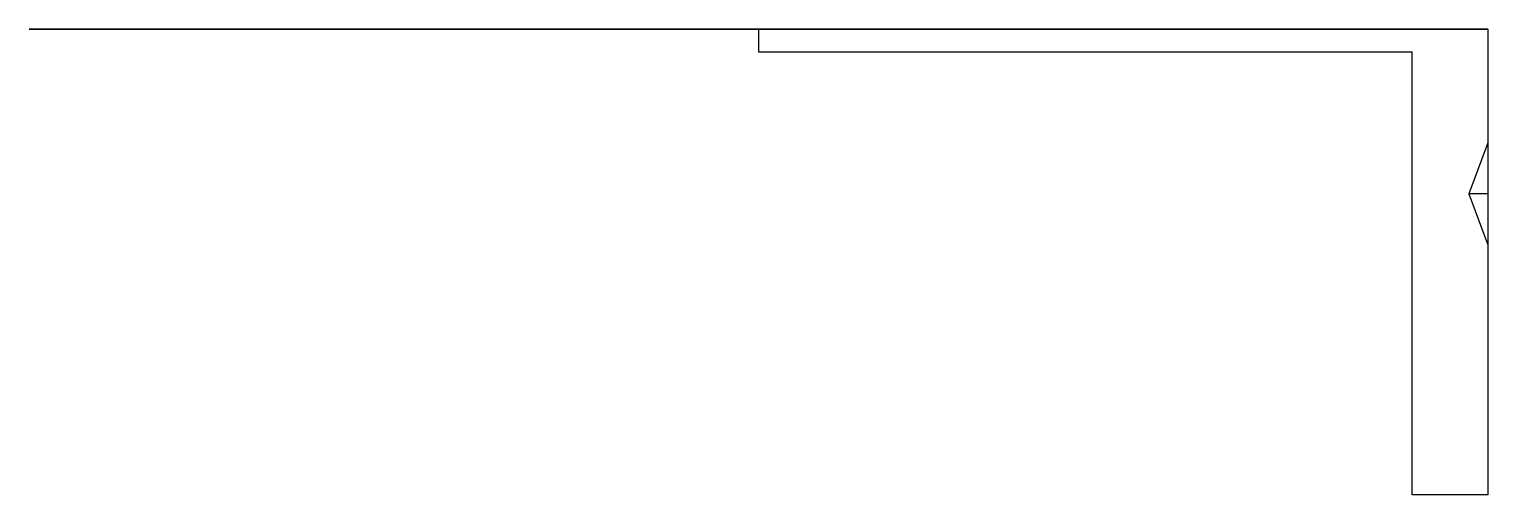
# Model space of a CAD drawing. Header units: millimetres. Extents: x -19.2 to 19.2, y -12.3 to 0.
import ezdxf

# ---------------------------------------------------------------- set-up
doc = ezdxf.new("R2010")
doc.units = ezdxf.units.MM
doc.header["$MEASUREMENT"] = 0
doc.layers.add('válec 38.5_4.05 v1_Sketch1', color=7, linetype='Continuous')
doc.layers.add('válec 38.5_4.05 v1_Sketch2', color=7, linetype='Continuous')

msp = doc.modelspace()

# ---------------------------------------------------------------- linework, layer by layer
at = {"layer": 'válec 38.5_4.05 v1_Sketch1'}
for p, q in [((0, 0), (0, -0.6)), ((0, 0), (19.25, 0)), ((19.25, 0), (19.25, -3)), ((0, -0.6), (17.25, -0.6)), ((17.25, -12.3), (17.25, -0.6)), ((19.25, -3), (18.75, -4.35)), ((19.25, -3), (19.25, -4.35)), ((19.25, -3), (19.25, -5.7)), ((19.25, -4.35), (18.75, -4.35)), ((18.75, -4.35), (19.25, -5.7)), ((19.25, -5.7), (19.25, -12.3)), ((19.25, -12.3), (17.25, -12.3))]:
    msp.add_line(p, q, dxfattribs=at)
msp.add_point((0, 0), dxfattribs=at)
at = {"layer": 'válec 38.5_4.05 v1_Sketch2', "extrusion": (0, 1, 0)}
for radius in [19.25, 18.825, 2.025]:
    msp.add_circle((0, 0), radius, dxfattribs=at)
at = {"layer": 'válec 38.5_4.05 v1_Sketch2'}
msp.add_point((0, 0), dxfattribs=at)

doc.saveas('drawing.dxf')
